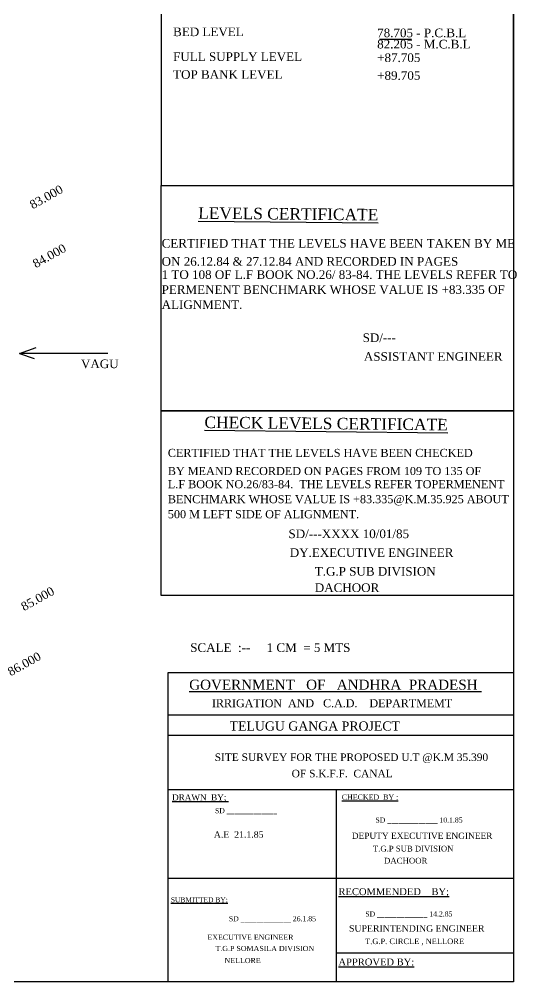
# Model space of a CAD drawing. Header units: millimetres. Extents: x 0 to 743, y 0 to 531.
# Drawn here: x 569.9 to 742.8, y 0 to 334.7 of the extents above; entities that cross this region are included whole.
import ezdxf

# ---------------------------------------------------------------- set-up
doc = ezdxf.new("R2010")
doc.units = ezdxf.units.MM
doc.header["$MEASUREMENT"] = 0
doc.layers.add('CONTOUR TEXT', color=31, linetype='Continuous')
doc.layers.add('TEXT', color=7, linetype='Continuous')
doc.layers.add('TITLE', color=7, linetype='Continuous', lineweight=30)
doc.styles.get("Standard").update_dxf_attribs({"font": 'TIMES.TTF'})

msp = doc.modelspace()

# ---------------------------------------------------------------- linework, layer by layer
at = {"layer": 'TITLE', "lineweight": 30}
for p, q in [((621.68, 107.54), (741.68, 107.54)), ((741.68, 107.54), (741.68, 0)), ((621.68, 92.77), (741.68, 92.77)), ((621.68, 85.74), (741.68, 85.74)), ((621.68, 66.83), (741.68, 66.83)), ((621.68, 35.97), (680.04, 35.97)), ((741.68, 0), (621.68, 0))]:
    msp.add_line(p, q, dxfattribs=at)
at = {"layer": 'TITLE'}
for points in [[(0, 530.99), (741.68, 530.99), (741.68, 0), (0, 0)], [(741.68, 432.13), (619.22, 432.13), (619.22, 276.94), (741.68, 276.94)], [(619.22, 276.94), (741.68, 276.94), (741.68, 198.55), (619.22, 198.55)], [(619.22, 198.55), (741.68, 198.55), (741.68, 134.31), (619.22, 134.31)]]:
    msp.add_lwpolyline(points, close=True, dxfattribs=at)
for points in [[(695.19, 327.82), (706.26, 327.82)], [(600.72, 218.48), (569.98, 218.48), (575.79, 220.6)], [(569.98, 218.48), (575.08, 216.78)], [(621.68, 0), (621.68, 107.54)], [(680.04, 10.07), (741.68, 10.07)]]:
    msp.add_lwpolyline(points, dxfattribs=at)
at = {"layer": 'TITLE', "lineweight": 30}
for points in [[(680.04, 66.83), (680.04, 0)], [(680.04, 35.97), (741.68, 35.97)]]:
    msp.add_lwpolyline(points, dxfattribs=at)

# ---------------------------------------------------------------- texts
at = {"layer": 'CONTOUR TEXT'}
for s, p in [('83.000', (574.61, 268.57)), ('84.000', (575.69, 248.09)), ('85.000', (571.6, 128.84)), ('86.000', (566.96, 106.17))]:
    msp.add_text(s, height=3, rotation=29.1513, dxfattribs=at).set_placement(p)
at = {"layer": 'TEXT'}
for s, height, p in [('BED LEVEL', 3, (623.41, 328.82)), ('78.705 - P.C.B.L', 3, (694.33, 328.46)), ('82.205 - M.C.B.L', 3, (694.33, 324.55)), ('FULL SUPPLY LEVEL', 3, (623.41, 320.19)), ('+87.705', 3, (694.33, 319.83)), ('TOP BANK LEVEL', 3, (623.41, 313.99)), ('+89.705', 3, (694.33, 313.63)), ('CERTIFIED THAT THE LEVELS HAVE BEEN TAKEN BY ME ', 3, (619.42, 255.28)), ('ON 26.12.84 & 27.12.84 AND RECORDED IN PAGES ', 3, (619.42, 248.98)), ('1 TO 108 OF L.F BOOK NO.26/ 83-84. THE LEVELS REFER TO ', 3, (619.42, 244.41)), ('PERMENENT BENCHMARK WHOSE VALUE IS +83.335 OF', 3, (619.42, 239.19)), ('ALIGNMENT.', 3, (619.42, 233.97)), ('SD/---', 3, (689.28, 222.45)), ('ASSISTANT ENGINEER', 3, (689.71, 215.93)), ('VAGU', 3, (591.39, 213.37)), ('CERTIFIED THAT THE LEVELS HAVE BEEN CHECKED', 2.8, (621.58, 182.5)), ('BY MEAND RECORDED ON PAGES FROM 109 TO 135 OF', 2.8, (621.58, 176.2)), ('L.F BOOK NO.26/83-84.  THE LEVELS REFER TOPERMENENT', 2.8, (621.58, 171.63)), ('BENCHMARK WHOSE VALUE IS +83.335@K.M.35.925 ABOUT', 2.8, (621.58, 166.41)), ('500 M LEFT SIDE OF ALIGNMENT.', 2.8, (621.58, 161.19)), ('SD/---XXXX 10/01/85', 3, (663.51, 154.26)), ('DY.EXECUTIVE ENGINEER', 3, (663.95, 147.73)), ('T.G.P SUB DIVISION', 3, (672.65, 141.21)), ('DACHOOR', 3, (672.65, 135.53)), ('SCALE  :--     1 CM  = 5 MTS', 3, (629.35, 114.69))]:
    msp.add_text(s, height=height, dxfattribs=at).set_placement(p)
for s, p in [('%%ULEVELS CERTIFICATE', (632.12, 265.34)), ('%%UCHECK LEVELS CERTIFICATE', (634.28, 192.56))]:
    msp.add_text(s, height=4, rotation=359.4379, dxfattribs=at).set_placement(p)
at = {"layer": 'TITLE', "lineweight": 30}
for s, height, p in [('%%UGOVERNMENT   OF   ANDHRA  PRADESH ', 3.4718, (629.01, 101.57)), ('IRRIGATION  AND   C.A.D.    DEPARTMEMT ', 2.7637, (636.92, 95.47)), ('TELUGU GANGA PROJECT', 3.1792, (643.04, 87.34)), ('SITE SURVEY FOR THE PROPOSED U.T @K.M 35.390', 2.6239, (637.87, 76.77)), (' OF S.K.F.F.  CANAL', 2.6239, (663.62, 71.09)), ('%%UDRAWN  BY; ', 2.0993, (623.06, 63.06)), ('%%UCHECKED  BY :', 1.8015, (682.04, 63.32)), ('SD _____________', 1.7586, (637.96, 58.61)), ('SD _____________ 10.1.85', 1.7586, (693.73, 55.36)), ('A.E  21.1.85', 2.249, (637.56, 50.08)), ('DEPUTY EXECUTIVE ENGINEER', 2.1495, (685.52, 49.68)), ('T.G.P SUB DIVISION', 1.996, (692.86, 45.29)), ('DACHOOR', 2.019, (696.71, 41.09)), ('%%URECOMMENDED    BY;', 2.4222, (680.88, 30.12)), ('%%USUBMITTED BY;', 1.6956, (622.63, 27.65)), ('SD _____________ 14.2.85', 1.7586, (690.21, 22.68)), ('SD _____________ 26.1.85', 1.7586, (642.78, 21.04)), ('SUPERINTENDING ENGINEER', 2.249, (684.55, 17.41)), ('EXECUTIVE ENGINEER', 1.804, (635.33, 14.58)), ('T.G.P. CIRCLE , NELLORE', 1.9378, (690.13, 13.09)), ('T.G.P SOMASILA DIVISION', 1.804, (638.14, 10.67)), ('NELLORE', 1.804, (641.3, 6.48)), ('%%UAPPROVED BY:', 2.4222, (680.88, 5.66))]:
    msp.add_text(s, height=height, dxfattribs=at).set_placement(p)

doc.saveas('drawing.dxf')
